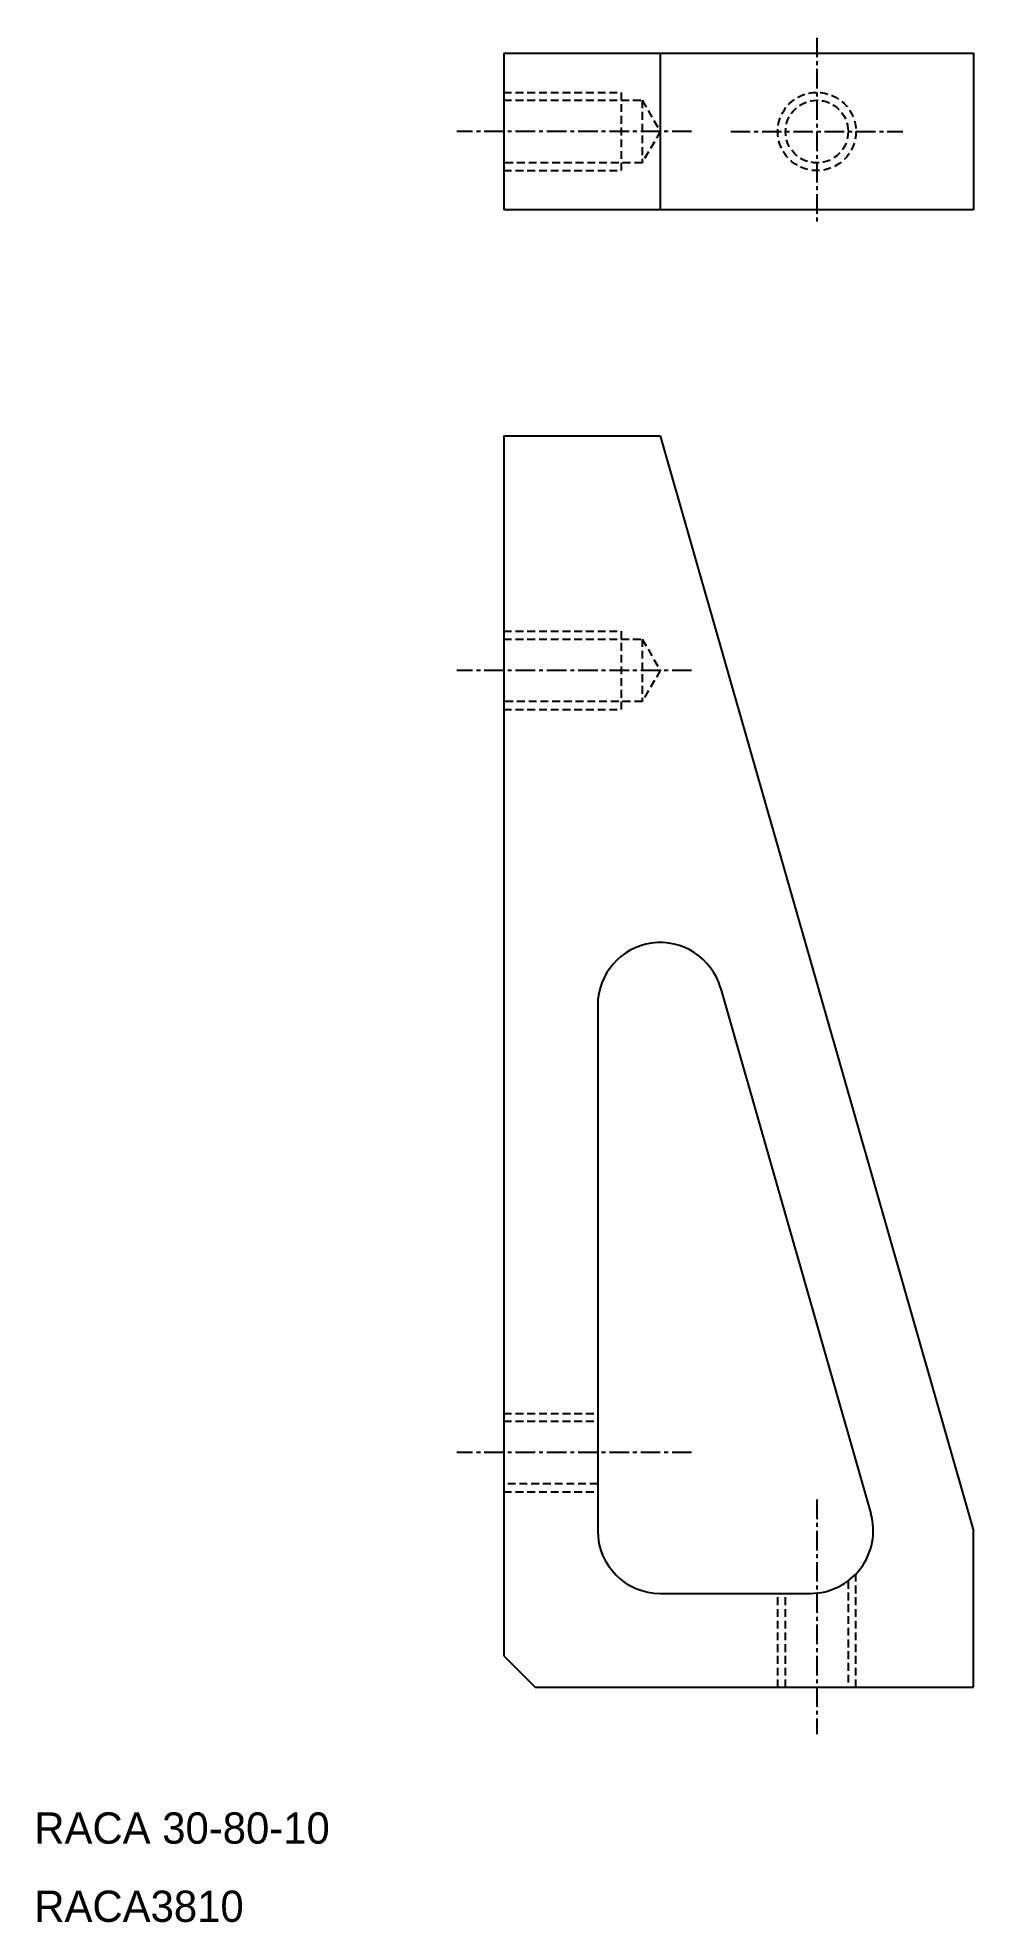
# Model space of a CAD drawing. Extents: x 8903 to 8963, y 774 to 894.
import ezdxf

# ---------------------------------------------------------------- set-up
doc = ezdxf.new("R2010")
doc.units = 0
doc.linetypes.add('CENTER', pattern=[2, 1.25, -0.25, 0.25, -0.25])
doc.linetypes.add('DASHED', pattern=[0.75, 0.5, -0.25])
doc.layers.get('0').update_dxf_attribs({"linetype": 'CONTINUOUS'})
doc.layers.add('CENTER', color=1, linetype='CENTER')

msp = doc.modelspace()

# ---------------------------------------------------------------- linework, layer by layer
at = {"color": 7, "linetype": 'CONTINUOUS'}
for p, q in [((8933.05, 893.26), (8933.05, 883.26)), ((8933.05, 893.26), (8963.05, 893.26)), ((8943.05, 893.26), (8943.05, 883.26)), ((8963.05, 893.26), (8963.05, 883.26)), ((8963.05, 883.26), (8933.05, 883.26)), ((8933.05, 868.82), (8943.05, 868.82)), ((8933.05, 868.82), (8933.05, 790.82)), ((8943.05, 868.82), (8963.05, 798.82)), ((8939.05, 832.42), (8939.05, 798.82)), ((8946.89, 833.52), (8956.49, 799.92)), ((8963.05, 788.82), (8963.05, 798.82)), ((8943.05, 794.82), (8952.65, 794.82)), ((8933.05, 790.82), (8935.05, 788.82)), ((8935.05, 788.82), (8963.05, 788.82))]:
    msp.add_line(p, q, dxfattribs=at)
at = {"color": 3, "linetype": 'DASHED'}
for p, q in [((8933.05, 890.76), (8940.55, 890.76)), ((8933.05, 890.26), (8941.89, 890.26)), ((8940.55, 890.76), (8940.55, 885.76)), ((8941.89, 890.26), (8941.89, 886.26)), ((8941.89, 890.26), (8943.05, 888.26)), ((8943.05, 888.26), (8941.89, 886.26)), ((8941.89, 886.26), (8933.05, 886.26)), ((8933.05, 885.76), (8940.55, 885.76)), ((8933.05, 856.32), (8940.55, 856.32)), ((8933.05, 855.82), (8941.89, 855.82)), ((8940.55, 856.32), (8940.55, 851.32)), ((8941.89, 855.82), (8941.89, 851.82)), ((8941.89, 855.82), (8943.05, 853.82)), ((8943.05, 853.82), (8941.89, 851.82)), ((8941.89, 851.82), (8933.05, 851.82)), ((8933.05, 851.32), (8940.55, 851.32)), ((8933.05, 806.32), (8939.05, 806.32)), ((8933.05, 805.82), (8939.05, 805.82)), ((8939.05, 801.82), (8933.05, 801.82)), ((8933.05, 801.32), (8939.05, 801.32)), ((8955.05, 795.62), (8955.05, 788.82)), ((8955.55, 788.82), (8955.55, 796.07)), ((8950.55, 788.82), (8950.55, 794.82)), ((8951.05, 788.82), (8951.05, 794.82))]:
    msp.add_line(p, q, dxfattribs=at)
for radius in [2.5, 2]:
    msp.add_circle((8953.05, 888.26), radius, dxfattribs=at)
at = {"color": 7, "linetype": 'CONTINUOUS'}
for centre, start, end in [((8943.05, 832.42), 15.9454, 180), ((8952.65, 798.82), 270, 15.9454), ((8943.05, 798.82), 180, 270)]:
    msp.add_arc(centre, 4, start, end, dxfattribs=at)
at = {"layer": 'CENTER', "color": 1, "linetype": 'CENTER'}
for p, q in [((8953.05, 894.26), (8953.05, 882.26)), ((8945.05, 888.26), (8930.05, 888.26)), ((8947.55, 888.26), (8958.55, 888.26)), ((8945.05, 853.82), (8930.05, 853.82)), ((8945.05, 803.82), (8930.05, 803.82)), ((8953.05, 800.82), (8953.05, 785.82))]:
    msp.add_line(p, q, dxfattribs=at)

# ---------------------------------------------------------------- texts
at = {"color": 7, "linetype": 'CONTINUOUS'}
for s, p in [('RACA 30-80-10', (8903.05, 778.82)), ('RACA3810', (8903.05, 773.82))]:
    msp.add_text(s, height=2, dxfattribs=at).set_placement(p)

doc.saveas('drawing.dxf')
